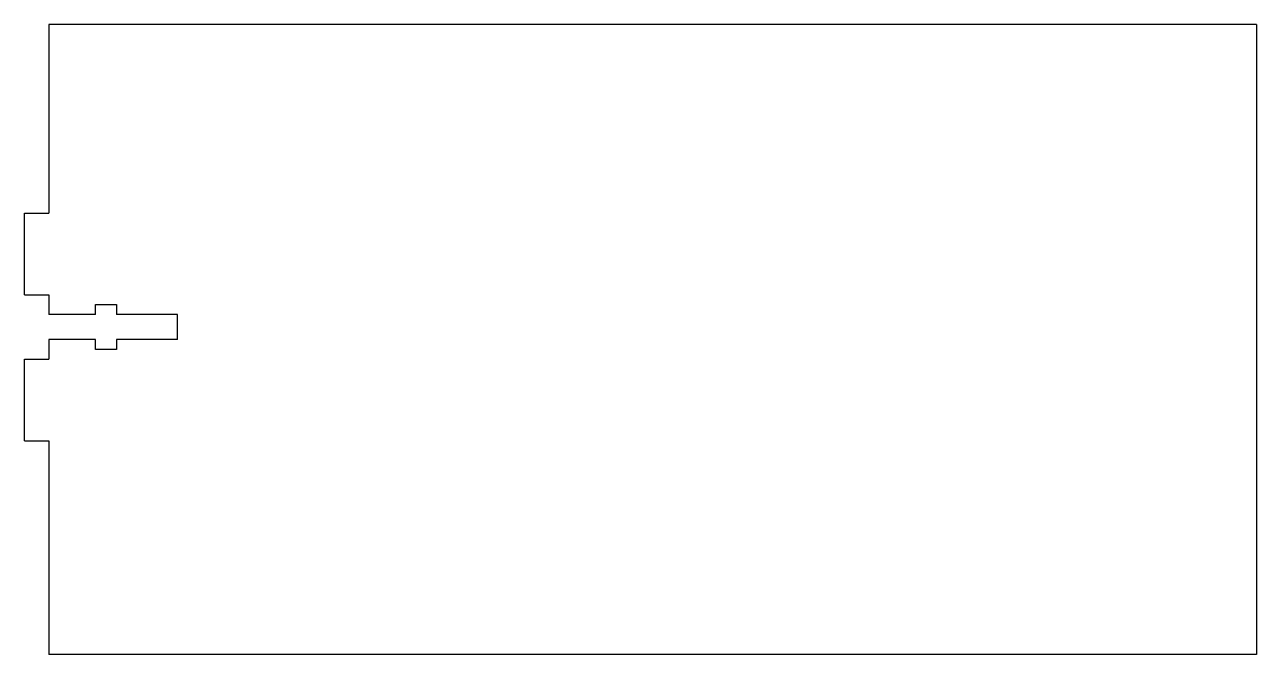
# Model space of a CAD drawing. Header units: millimetres. Extents: x -3 to 150, y 207 to 286.
import ezdxf

# ---------------------------------------------------------------- set-up
doc = ezdxf.new("R2010")
doc.units = ezdxf.units.MM

msp = doc.modelspace()

# ---------------------------------------------------------------- linework, layer by layer
at = {"color": 7, "linetype": 'Continuous', "lineweight": 25}
for p, q in [((0, 285.7), (0, 262.3)), ((150, 285.7), (0, 285.7)), ((150, 285.7), (150, 207.5)), ((-3, 252.15), (-3, 262.3)), ((-3, 262.3), (0, 262.3)), ((-3, 252.15), (0, 252.15)), ((0, 252.15), (0, 249.7)), ((5.81, 249.7), (5.81, 250.95)), ((5.81, 250.95), (8.41, 250.95)), ((8.41, 250.95), (8.41, 249.7)), ((5.81, 249.7), (0, 249.7)), ((16, 249.7), (8.41, 249.7)), ((16, 246.6), (16, 249.7)), ((0, 246.6), (0, 244.15)), ((5.81, 246.6), (0, 246.6)), ((5.81, 245.35), (5.81, 246.6)), ((8.41, 246.6), (8.41, 245.35)), ((16, 246.6), (8.41, 246.6)), ((8.41, 245.35), (5.81, 245.35)), ((-3, 234), (-3, 244.15)), ((-3, 244.15), (0, 244.15)), ((-3, 234), (0, 234)), ((0, 234), (0, 207.5)), ((150, 207.5), (0, 207.5))]:
    msp.add_line(p, q, dxfattribs=at)

doc.saveas('drawing.dxf')
